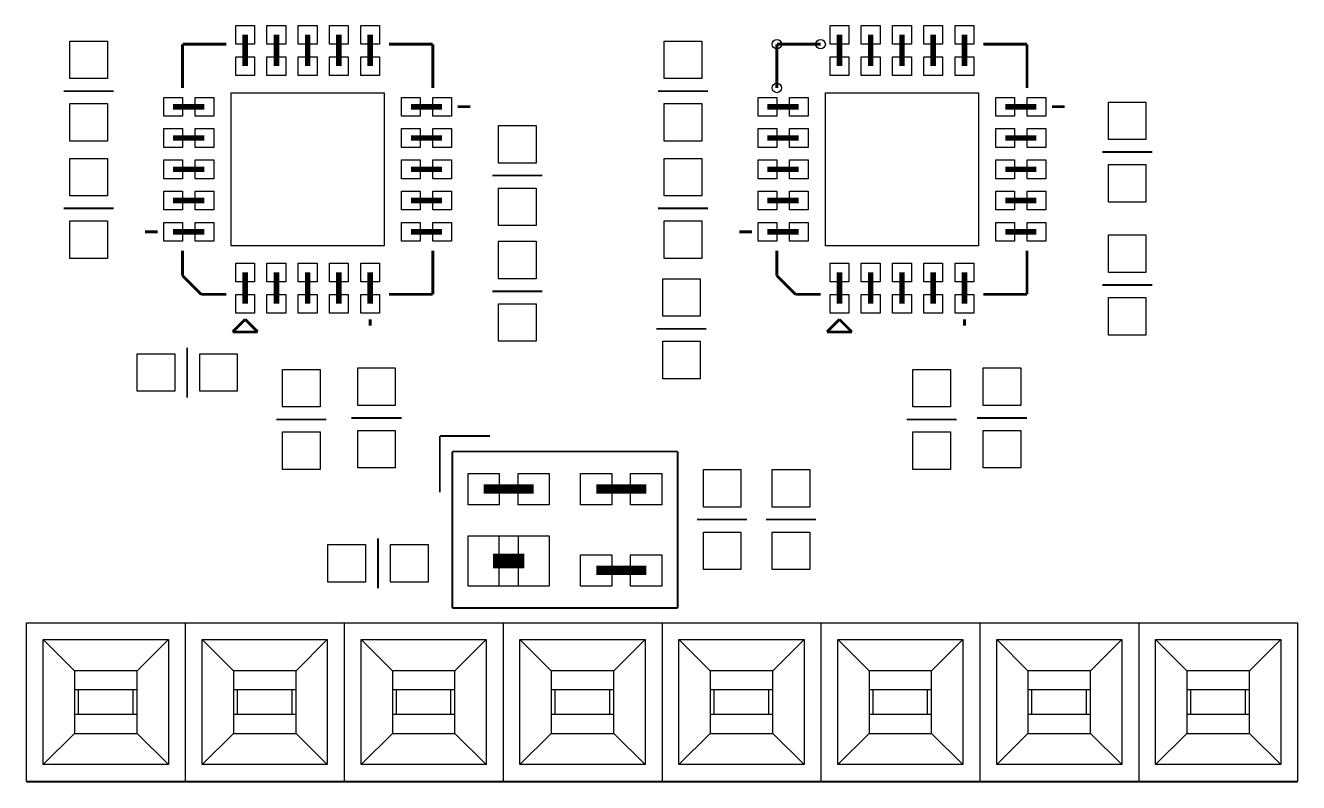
# Model space of a CAD drawing. Header units: millimetres. Extents: x 0 to 297, y 0 to 210.
# Drawn here: x 66.82 to 87.17, y 76.33 to 88.44 of the extents above; entities that cross this region are included whole.
import ezdxf

# ---------------------------------------------------------------- set-up
doc = ezdxf.new("R2010")
doc.units = ezdxf.units.MM
doc.header["$LTSCALE"] = 16.335
doc.layers.add('1', color=7, linetype='CONTINUOUS')

msp = doc.modelspace()

# ---------------------------------------------------------------- linework, layer by layer
at = {"layer": '1', "color": 7, "linetype": 'Continuous'}
for p, q in [((70.184, 88.438), (70.484, 88.438)), ((70.184, 88.138), (70.184, 88.438)), ((70.484, 88.438), (70.484, 88.138)), ((70.684, 88.438), (70.984, 88.438)), ((70.684, 88.138), (70.684, 88.438)), ((70.984, 88.438), (70.984, 88.138)), ((71.184, 88.438), (71.484, 88.438)), ((71.184, 88.138), (71.184, 88.438)), ((71.484, 88.438), (71.484, 88.138)), ((71.684, 88.438), (71.984, 88.438)), ((71.684, 88.138), (71.684, 88.438)), ((71.984, 88.438), (71.984, 88.138)), ((72.184, 88.438), (72.484, 88.438)), ((72.184, 88.138), (72.184, 88.438)), ((72.484, 88.438), (72.484, 88.138)), ((79.684, 88.438), (79.984, 88.438)), ((79.684, 88.138), (79.684, 88.438)), ((79.984, 88.438), (79.984, 88.138)), ((80.184, 88.438), (80.484, 88.438)), ((80.184, 88.138), (80.184, 88.438)), ((80.484, 88.438), (80.484, 88.138)), ((80.684, 88.438), (80.984, 88.438)), ((80.684, 88.138), (80.684, 88.438)), ((80.984, 88.438), (80.984, 88.138)), ((81.184, 88.438), (81.484, 88.438)), ((81.184, 88.138), (81.184, 88.438)), ((81.484, 88.438), (81.484, 88.138)), ((81.684, 88.438), (81.984, 88.438)), ((81.684, 88.138), (81.684, 88.438)), ((81.984, 88.438), (81.984, 88.138)), ((67.534, 88.188), (68.134, 88.188)), ((67.534, 87.588), (67.534, 88.188)), ((68.134, 88.188), (68.134, 87.588)), ((70.484, 88.138), (70.184, 88.138)), ((70.984, 88.138), (70.684, 88.138)), ((71.484, 88.138), (71.184, 88.138)), ((71.984, 88.138), (71.684, 88.138)), ((72.484, 88.138), (72.184, 88.138)), ((77.034, 88.188), (77.634, 88.188)), ((77.034, 87.588), (77.034, 88.188)), ((77.634, 88.188), (77.634, 87.588)), ((79.984, 88.138), (79.684, 88.138)), ((80.484, 88.138), (80.184, 88.138)), ((80.984, 88.138), (80.684, 88.138)), ((81.484, 88.138), (81.184, 88.138)), ((81.984, 88.138), (81.684, 88.138)), ((70.184, 87.938), (70.484, 87.938)), ((70.184, 87.638), (70.184, 87.938)), ((70.484, 87.938), (70.484, 87.638)), ((70.684, 87.938), (70.984, 87.938)), ((70.684, 87.638), (70.684, 87.938)), ((70.984, 87.938), (70.984, 87.638)), ((71.184, 87.938), (71.484, 87.938)), ((71.184, 87.638), (71.184, 87.938)), ((71.484, 87.938), (71.484, 87.638)), ((71.684, 87.938), (71.984, 87.938)), ((71.684, 87.638), (71.684, 87.938)), ((71.984, 87.938), (71.984, 87.638)), ((72.184, 87.938), (72.484, 87.938)), ((72.184, 87.638), (72.184, 87.938)), ((72.484, 87.938), (72.484, 87.638)), ((79.684, 87.938), (79.984, 87.938)), ((79.684, 87.638), (79.684, 87.938)), ((79.984, 87.938), (79.984, 87.638)), ((80.184, 87.938), (80.484, 87.938)), ((80.184, 87.638), (80.184, 87.938)), ((80.484, 87.938), (80.484, 87.638)), ((80.684, 87.938), (80.984, 87.938)), ((80.684, 87.638), (80.684, 87.938)), ((80.984, 87.938), (80.984, 87.638)), ((81.184, 87.938), (81.484, 87.938)), ((81.184, 87.638), (81.184, 87.938)), ((81.484, 87.938), (81.484, 87.638)), ((81.684, 87.938), (81.984, 87.938)), ((81.684, 87.638), (81.684, 87.938)), ((81.984, 87.938), (81.984, 87.638)), ((68.134, 87.588), (67.534, 87.588)), ((70.484, 87.638), (70.184, 87.638)), ((70.984, 87.638), (70.684, 87.638)), ((71.484, 87.638), (71.184, 87.638)), ((71.984, 87.638), (71.684, 87.638)), ((72.484, 87.638), (72.184, 87.638)), ((77.634, 87.588), (77.034, 87.588)), ((79.984, 87.638), (79.684, 87.638)), ((80.484, 87.638), (80.184, 87.638)), ((80.984, 87.638), (80.684, 87.638)), ((81.484, 87.638), (81.184, 87.638)), ((81.984, 87.638), (81.684, 87.638)), ((70.109, 87.363), (72.559, 87.363)), ((70.109, 84.913), (70.109, 87.363)), ((72.559, 87.363), (72.559, 84.913)), ((79.609, 87.363), (82.059, 87.363)), ((79.609, 84.913), (79.609, 87.363)), ((82.059, 87.363), (82.059, 84.913)), ((67.534, 87.188), (68.134, 87.188)), ((67.534, 86.588), (67.534, 87.188)), ((68.134, 87.188), (68.134, 86.588)), ((69.034, 87.288), (69.334, 87.288)), ((69.034, 86.988), (69.034, 87.288)), ((69.334, 87.288), (69.334, 86.988)), ((69.534, 87.288), (69.834, 87.288)), ((69.534, 86.988), (69.534, 87.288)), ((69.834, 87.288), (69.834, 86.988)), ((72.834, 87.288), (73.134, 87.288)), ((72.834, 86.988), (72.834, 87.288)), ((73.134, 87.288), (73.134, 86.988)), ((73.334, 87.288), (73.634, 87.288)), ((73.334, 86.988), (73.334, 87.288)), ((73.634, 87.288), (73.634, 86.988)), ((77.034, 87.188), (77.634, 87.188)), ((77.034, 86.588), (77.034, 87.188)), ((77.634, 87.188), (77.634, 86.588)), ((78.534, 87.288), (78.834, 87.288)), ((78.534, 86.988), (78.534, 87.288)), ((78.834, 87.288), (78.834, 86.988)), ((79.034, 87.288), (79.334, 87.288)), ((79.034, 86.988), (79.034, 87.288)), ((79.334, 87.288), (79.334, 86.988)), ((82.334, 87.288), (82.634, 87.288)), ((82.334, 86.988), (82.334, 87.288)), ((82.634, 87.288), (82.634, 86.988)), ((82.834, 87.288), (83.134, 87.288)), ((82.834, 86.988), (82.834, 87.288)), ((83.134, 87.288), (83.134, 86.988)), ((84.134, 87.213), (84.734, 87.213)), ((84.134, 86.613), (84.134, 87.213)), ((84.734, 87.213), (84.734, 86.613)), ((69.334, 86.988), (69.034, 86.988)), ((69.834, 86.988), (69.534, 86.988)), ((73.134, 86.988), (72.834, 86.988)), ((73.634, 86.988), (73.334, 86.988)), ((78.834, 86.988), (78.534, 86.988)), ((79.334, 86.988), (79.034, 86.988)), ((82.634, 86.988), (82.334, 86.988)), ((83.134, 86.988), (82.834, 86.988)), ((69.034, 86.788), (69.334, 86.788)), ((69.034, 86.488), (69.034, 86.788)), ((69.334, 86.788), (69.334, 86.488)), ((69.534, 86.788), (69.834, 86.788)), ((69.534, 86.488), (69.534, 86.788)), ((69.834, 86.788), (69.834, 86.488)), ((72.834, 86.788), (73.134, 86.788)), ((72.834, 86.488), (72.834, 86.788)), ((73.134, 86.788), (73.134, 86.488)), ((73.334, 86.788), (73.634, 86.788)), ((73.334, 86.488), (73.334, 86.788)), ((73.634, 86.788), (73.634, 86.488)), ((74.384, 86.838), (74.984, 86.838)), ((74.384, 86.238), (74.384, 86.838)), ((74.984, 86.838), (74.984, 86.238)), ((78.534, 86.788), (78.834, 86.788)), ((78.534, 86.488), (78.534, 86.788)), ((78.834, 86.788), (78.834, 86.488)), ((79.034, 86.788), (79.334, 86.788)), ((79.034, 86.488), (79.034, 86.788)), ((79.334, 86.788), (79.334, 86.488)), ((82.334, 86.788), (82.634, 86.788)), ((82.334, 86.488), (82.334, 86.788)), ((82.634, 86.788), (82.634, 86.488)), ((82.834, 86.788), (83.134, 86.788)), ((82.834, 86.488), (82.834, 86.788)), ((83.134, 86.788), (83.134, 86.488)), ((68.134, 86.588), (67.534, 86.588)), ((69.334, 86.488), (69.034, 86.488)), ((69.834, 86.488), (69.534, 86.488)), ((73.134, 86.488), (72.834, 86.488)), ((73.634, 86.488), (73.334, 86.488)), ((77.634, 86.588), (77.034, 86.588)), ((78.834, 86.488), (78.534, 86.488)), ((79.334, 86.488), (79.034, 86.488)), ((82.634, 86.488), (82.334, 86.488)), ((83.134, 86.488), (82.834, 86.488)), ((84.734, 86.613), (84.134, 86.613)), ((67.534, 86.313), (68.134, 86.313)), ((67.534, 85.713), (67.534, 86.313)), ((68.134, 86.313), (68.134, 85.713)), ((69.034, 86.288), (69.334, 86.288)), ((69.034, 85.988), (69.034, 86.288)), ((69.334, 86.288), (69.334, 85.988)), ((69.534, 86.288), (69.834, 86.288)), ((69.534, 85.988), (69.534, 86.288)), ((69.834, 86.288), (69.834, 85.988)), ((72.834, 86.288), (73.134, 86.288)), ((72.834, 85.988), (72.834, 86.288)), ((73.134, 86.288), (73.134, 85.988)), ((73.334, 86.288), (73.634, 86.288)), ((73.334, 85.988), (73.334, 86.288)), ((73.634, 86.288), (73.634, 85.988)), ((77.034, 86.313), (77.634, 86.313)), ((77.034, 85.713), (77.034, 86.313)), ((77.634, 86.313), (77.634, 85.713)), ((78.534, 86.288), (78.834, 86.288)), ((78.534, 85.988), (78.534, 86.288)), ((78.834, 86.288), (78.834, 85.988)), ((79.034, 86.288), (79.334, 86.288)), ((79.034, 85.988), (79.034, 86.288)), ((79.334, 86.288), (79.334, 85.988)), ((82.334, 86.288), (82.634, 86.288)), ((82.334, 85.988), (82.334, 86.288)), ((82.634, 86.288), (82.634, 85.988)), ((82.834, 86.288), (83.134, 86.288)), ((82.834, 85.988), (82.834, 86.288)), ((83.134, 86.288), (83.134, 85.988)), ((74.984, 86.238), (74.384, 86.238)), ((84.134, 86.213), (84.734, 86.213)), ((84.134, 85.613), (84.134, 86.213)), ((84.734, 86.213), (84.734, 85.613)), ((69.334, 85.988), (69.034, 85.988)), ((69.834, 85.988), (69.534, 85.988)), ((73.134, 85.988), (72.834, 85.988)), ((73.634, 85.988), (73.334, 85.988)), ((78.834, 85.988), (78.534, 85.988)), ((79.334, 85.988), (79.034, 85.988)), ((82.634, 85.988), (82.334, 85.988)), ((83.134, 85.988), (82.834, 85.988)), ((68.134, 85.713), (67.534, 85.713)), ((69.034, 85.788), (69.334, 85.788)), ((69.034, 85.488), (69.034, 85.788)), ((69.334, 85.788), (69.334, 85.488)), ((69.534, 85.788), (69.834, 85.788)), ((69.534, 85.488), (69.534, 85.788)), ((69.834, 85.788), (69.834, 85.488)), ((72.834, 85.788), (73.134, 85.788)), ((72.834, 85.488), (72.834, 85.788)), ((73.134, 85.788), (73.134, 85.488)), ((73.334, 85.788), (73.634, 85.788)), ((73.334, 85.488), (73.334, 85.788)), ((73.634, 85.788), (73.634, 85.488)), ((74.384, 85.838), (74.984, 85.838)), ((74.384, 85.238), (74.384, 85.838)), ((74.984, 85.838), (74.984, 85.238)), ((77.634, 85.713), (77.034, 85.713)), ((78.534, 85.788), (78.834, 85.788)), ((78.534, 85.488), (78.534, 85.788)), ((78.834, 85.788), (78.834, 85.488)), ((79.034, 85.788), (79.334, 85.788)), ((79.034, 85.488), (79.034, 85.788)), ((79.334, 85.788), (79.334, 85.488)), ((82.334, 85.788), (82.634, 85.788)), ((82.334, 85.488), (82.334, 85.788)), ((82.634, 85.788), (82.634, 85.488)), ((82.834, 85.788), (83.134, 85.788)), ((82.834, 85.488), (82.834, 85.788)), ((83.134, 85.788), (83.134, 85.488)), ((69.334, 85.488), (69.034, 85.488)), ((69.834, 85.488), (69.534, 85.488)), ((73.134, 85.488), (72.834, 85.488)), ((73.634, 85.488), (73.334, 85.488)), ((78.834, 85.488), (78.534, 85.488)), ((79.334, 85.488), (79.034, 85.488)), ((82.634, 85.488), (82.334, 85.488)), ((83.134, 85.488), (82.834, 85.488)), ((84.734, 85.613), (84.134, 85.613)), ((67.534, 85.313), (68.134, 85.313)), ((67.534, 84.713), (67.534, 85.313)), ((68.134, 85.313), (68.134, 84.713)), ((69.034, 85.288), (69.334, 85.288)), ((69.034, 84.988), (69.034, 85.288)), ((69.334, 85.288), (69.334, 84.988)), ((69.534, 85.288), (69.834, 85.288)), ((69.534, 84.988), (69.534, 85.288)), ((69.834, 85.288), (69.834, 84.988)), ((72.834, 85.288), (73.134, 85.288)), ((72.834, 84.988), (72.834, 85.288)), ((73.134, 85.288), (73.134, 84.988)), ((73.334, 85.288), (73.634, 85.288)), ((73.334, 84.988), (73.334, 85.288)), ((73.634, 85.288), (73.634, 84.988)), ((77.034, 85.313), (77.634, 85.313)), ((77.034, 84.713), (77.034, 85.313)), ((77.634, 85.313), (77.634, 84.713)), ((78.534, 85.288), (78.834, 85.288)), ((78.534, 84.988), (78.534, 85.288)), ((78.834, 85.288), (78.834, 84.988)), ((79.034, 85.288), (79.334, 85.288)), ((79.034, 84.988), (79.034, 85.288)), ((79.334, 85.288), (79.334, 84.988)), ((82.334, 85.288), (82.634, 85.288)), ((82.334, 84.988), (82.334, 85.288)), ((82.634, 85.288), (82.634, 84.988)), ((82.834, 85.288), (83.134, 85.288)), ((82.834, 84.988), (82.834, 85.288)), ((83.134, 85.288), (83.134, 84.988)), ((74.984, 85.238), (74.384, 85.238)), ((84.134, 85.088), (84.734, 85.088)), ((84.134, 84.488), (84.134, 85.088)), ((84.734, 85.088), (84.734, 84.488)), ((69.334, 84.988), (69.034, 84.988)), ((69.834, 84.988), (69.534, 84.988)), ((72.559, 84.913), (70.109, 84.913)), ((73.134, 84.988), (72.834, 84.988)), ((73.634, 84.988), (73.334, 84.988)), ((74.384, 84.988), (74.984, 84.988)), ((74.384, 84.388), (74.384, 84.988)), ((74.984, 84.988), (74.984, 84.388)), ((78.834, 84.988), (78.534, 84.988)), ((79.334, 84.988), (79.034, 84.988)), ((82.059, 84.913), (79.609, 84.913)), ((82.634, 84.988), (82.334, 84.988)), ((83.134, 84.988), (82.834, 84.988)), ((68.134, 84.713), (67.534, 84.713)), ((77.634, 84.713), (77.034, 84.713)), ((70.184, 84.638), (70.484, 84.638)), ((70.184, 84.338), (70.184, 84.638)), ((70.484, 84.638), (70.484, 84.338)), ((70.684, 84.338), (70.684, 84.638)), ((70.684, 84.638), (70.984, 84.638)), ((70.984, 84.638), (70.984, 84.338)), ((71.184, 84.638), (71.484, 84.638)), ((71.184, 84.338), (71.184, 84.638)), ((71.484, 84.638), (71.484, 84.338)), ((71.684, 84.638), (71.984, 84.638)), ((71.684, 84.338), (71.684, 84.638)), ((71.984, 84.638), (71.984, 84.338)), ((72.184, 84.338), (72.184, 84.638)), ((72.184, 84.638), (72.484, 84.638)), ((72.484, 84.638), (72.484, 84.338)), ((79.684, 84.338), (79.684, 84.638)), ((79.684, 84.638), (79.984, 84.638)), ((79.984, 84.638), (79.984, 84.338)), ((80.184, 84.638), (80.484, 84.638)), ((80.184, 84.338), (80.184, 84.638)), ((80.484, 84.638), (80.484, 84.338)), ((80.684, 84.638), (80.984, 84.638)), ((80.684, 84.338), (80.684, 84.638)), ((80.984, 84.638), (80.984, 84.338)), ((81.184, 84.338), (81.184, 84.638)), ((81.184, 84.638), (81.484, 84.638)), ((81.484, 84.638), (81.484, 84.338)), ((81.684, 84.638), (81.984, 84.638)), ((81.684, 84.338), (81.684, 84.638)), ((81.984, 84.638), (81.984, 84.338)), ((84.734, 84.488), (84.134, 84.488)), ((70.484, 84.338), (70.184, 84.338)), ((70.984, 84.338), (70.684, 84.338)), ((71.484, 84.338), (71.184, 84.338)), ((71.984, 84.338), (71.684, 84.338)), ((72.484, 84.338), (72.184, 84.338)), ((74.984, 84.388), (74.384, 84.388)), ((77.009, 83.788), (77.009, 84.388)), ((77.009, 84.388), (77.609, 84.388)), ((77.609, 84.388), (77.609, 83.788)), ((79.984, 84.338), (79.684, 84.338)), ((80.484, 84.338), (80.184, 84.338)), ((80.984, 84.338), (80.684, 84.338)), ((81.484, 84.338), (81.184, 84.338)), ((81.984, 84.338), (81.684, 84.338)), ((70.184, 84.138), (70.484, 84.138)), ((70.184, 83.838), (70.184, 84.138)), ((70.484, 84.138), (70.484, 83.838)), ((70.684, 84.138), (70.984, 84.138)), ((70.684, 83.838), (70.684, 84.138)), ((70.984, 84.138), (70.984, 83.838)), ((71.184, 84.138), (71.484, 84.138)), ((71.184, 83.838), (71.184, 84.138)), ((71.484, 84.138), (71.484, 83.838)), ((71.684, 84.138), (71.984, 84.138)), ((71.684, 83.838), (71.684, 84.138)), ((71.984, 84.138), (71.984, 83.838)), ((72.184, 84.138), (72.484, 84.138)), ((72.184, 83.838), (72.184, 84.138)), ((72.484, 84.138), (72.484, 83.838)), ((79.684, 84.138), (79.984, 84.138)), ((79.684, 83.838), (79.684, 84.138)), ((79.984, 84.138), (79.984, 83.838)), ((80.184, 84.138), (80.484, 84.138)), ((80.184, 83.838), (80.184, 84.138)), ((80.484, 84.138), (80.484, 83.838)), ((80.684, 84.138), (80.984, 84.138)), ((80.684, 83.838), (80.684, 84.138)), ((80.984, 84.138), (80.984, 83.838)), ((81.184, 84.138), (81.484, 84.138)), ((81.184, 83.838), (81.184, 84.138)), ((81.484, 84.138), (81.484, 83.838)), ((81.684, 84.138), (81.984, 84.138)), ((81.684, 83.838), (81.684, 84.138)), ((81.984, 84.138), (81.984, 83.838)), ((84.134, 84.088), (84.734, 84.088)), ((84.134, 83.488), (84.134, 84.088)), ((84.734, 84.088), (84.734, 83.488)), ((74.384, 83.988), (74.984, 83.988)), ((74.384, 83.388), (74.384, 83.988)), ((74.984, 83.988), (74.984, 83.388)), ((70.484, 83.838), (70.184, 83.838)), ((70.984, 83.838), (70.684, 83.838)), ((71.484, 83.838), (71.184, 83.838)), ((71.984, 83.838), (71.684, 83.838)), ((72.484, 83.838), (72.184, 83.838)), ((77.609, 83.788), (77.009, 83.788)), ((79.984, 83.838), (79.684, 83.838)), ((80.484, 83.838), (80.184, 83.838)), ((80.984, 83.838), (80.684, 83.838)), ((81.484, 83.838), (81.184, 83.838)), ((81.984, 83.838), (81.684, 83.838)), ((84.734, 83.488), (84.134, 83.488)), ((74.984, 83.388), (74.384, 83.388)), ((77.009, 83.388), (77.609, 83.388)), ((77.009, 82.788), (77.009, 83.388)), ((77.609, 83.388), (77.609, 82.788)), ((68.609, 83.188), (69.209, 83.188)), ((68.609, 82.588), (68.609, 83.188)), ((69.209, 83.188), (69.209, 82.588)), ((69.609, 83.188), (70.209, 83.188)), ((69.609, 82.588), (69.609, 83.188)), ((70.209, 83.188), (70.209, 82.588)), ((70.934, 82.938), (71.534, 82.938)), ((70.934, 82.338), (70.934, 82.938)), ((71.534, 82.938), (71.534, 82.338)), ((72.134, 82.963), (72.734, 82.963)), ((72.134, 82.363), (72.134, 82.963)), ((72.734, 82.963), (72.734, 82.363)), ((81.009, 82.938), (81.609, 82.938)), ((81.009, 82.338), (81.009, 82.938)), ((81.609, 82.938), (81.609, 82.338)), ((82.134, 82.963), (82.734, 82.963)), ((82.134, 82.363), (82.134, 82.963)), ((82.734, 82.963), (82.734, 82.363)), ((77.609, 82.788), (77.009, 82.788)), ((69.209, 82.588), (68.609, 82.588)), ((70.209, 82.588), (69.609, 82.588)), ((71.534, 82.338), (70.934, 82.338)), ((72.734, 82.363), (72.134, 82.363)), ((81.609, 82.338), (81.009, 82.338)), ((82.734, 82.363), (82.134, 82.363)), ((70.934, 81.938), (71.534, 81.938)), ((70.934, 81.338), (70.934, 81.938)), ((71.534, 81.938), (71.534, 81.338)), ((72.134, 81.963), (72.734, 81.963)), ((72.134, 81.363), (72.134, 81.963)), ((72.734, 81.963), (72.734, 81.363)), ((81.009, 81.938), (81.609, 81.938)), ((81.009, 81.338), (81.009, 81.938)), ((81.609, 81.938), (81.609, 81.338)), ((82.134, 81.963), (82.734, 81.963)), ((82.134, 81.363), (82.134, 81.963)), ((82.734, 81.963), (82.734, 81.363)), ((71.534, 81.338), (70.934, 81.338)), ((72.734, 81.363), (72.134, 81.363)), ((73.897, 81.275), (74.397, 81.275)), ((73.897, 80.775), (73.897, 81.275)), ((74.397, 81.275), (74.397, 80.775)), ((74.697, 81.275), (75.197, 81.275)), ((74.697, 80.775), (74.697, 81.275)), ((75.197, 81.275), (75.197, 80.775)), ((75.697, 81.275), (76.197, 81.275)), ((75.697, 80.775), (75.697, 81.275)), ((76.197, 81.275), (76.197, 80.775)), ((76.497, 81.275), (76.997, 81.275)), ((76.497, 80.775), (76.497, 81.275)), ((76.997, 81.275), (76.997, 80.775)), ((77.659, 81.338), (78.259, 81.338)), ((77.659, 80.738), (77.659, 81.338)), ((78.259, 81.338), (78.259, 80.738)), ((78.759, 81.338), (79.359, 81.338)), ((78.759, 80.738), (78.759, 81.338)), ((79.359, 81.338), (79.359, 80.738)), ((81.609, 81.338), (81.009, 81.338)), ((82.734, 81.363), (82.134, 81.363)), ((74.397, 80.775), (73.897, 80.775)), ((75.197, 80.775), (74.697, 80.775)), ((76.197, 80.775), (75.697, 80.775)), ((76.997, 80.775), (76.497, 80.775)), ((78.259, 80.738), (77.659, 80.738)), ((79.359, 80.738), (78.759, 80.738)), ((73.897, 80.275), (75.197, 80.275)), ((73.897, 79.475), (73.897, 80.275)), ((74.397, 79.475), (74.397, 80.275)), ((74.697, 80.275), (74.697, 79.475)), ((75.197, 80.275), (75.197, 79.475)), ((77.659, 80.338), (78.259, 80.338)), ((77.659, 79.738), (77.659, 80.338)), ((78.259, 80.338), (78.259, 79.738)), ((78.759, 80.338), (79.359, 80.338)), ((78.759, 79.738), (78.759, 80.338)), ((79.359, 80.338), (79.359, 79.738)), ((71.659, 80.138), (72.259, 80.138)), ((71.659, 79.538), (71.659, 80.138)), ((72.259, 80.138), (72.259, 79.538)), ((72.659, 80.138), (73.259, 80.138)), ((72.659, 79.538), (72.659, 80.138)), ((73.259, 80.138), (73.259, 79.538)), ((75.697, 79.975), (76.197, 79.975)), ((75.697, 79.475), (75.697, 79.975)), ((76.197, 79.975), (76.197, 79.475)), ((76.497, 79.975), (76.997, 79.975)), ((76.497, 79.475), (76.497, 79.975)), ((76.997, 79.975), (76.997, 79.475)), ((78.259, 79.738), (77.659, 79.738)), ((79.359, 79.738), (78.759, 79.738)), ((72.259, 79.538), (71.659, 79.538)), ((73.259, 79.538), (72.659, 79.538)), ((75.197, 79.475), (73.897, 79.475)), ((76.197, 79.475), (75.697, 79.475)), ((76.997, 79.475), (76.497, 79.475)), ((66.838, 78.889), (87.158, 78.889)), ((66.838, 76.349), (66.838, 78.889)), ((69.378, 78.889), (69.378, 76.349)), ((71.918, 78.889), (71.918, 76.349)), ((74.458, 78.889), (74.458, 76.349)), ((76.998, 78.889), (76.998, 76.349)), ((79.538, 78.889), (79.538, 76.349)), ((82.078, 78.889), (82.078, 76.349)), ((84.618, 78.889), (84.618, 76.349)), ((87.158, 78.889), (87.158, 76.349)), ((67.108, 78.619), (69.108, 78.619)), ((67.108, 78.619), (67.608, 78.119)), ((67.108, 76.619), (67.108, 78.619)), ((68.608, 78.119), (69.108, 78.619)), ((69.108, 78.619), (69.108, 76.619)), ((69.648, 78.619), (71.648, 78.619)), ((69.648, 78.619), (70.148, 78.119)), ((69.648, 76.619), (69.648, 78.619)), ((71.148, 78.119), (71.648, 78.619)), ((71.648, 78.619), (71.648, 76.619)), ((72.188, 78.619), (74.188, 78.619)), ((72.188, 78.619), (72.688, 78.119)), ((72.188, 76.619), (72.188, 78.619)), ((73.688, 78.119), (74.188, 78.619)), ((74.188, 78.619), (74.188, 76.619)), ((74.728, 78.619), (76.728, 78.619)), ((74.728, 78.619), (75.228, 78.119)), ((74.728, 76.619), (74.728, 78.619)), ((76.228, 78.119), (76.728, 78.619)), ((76.728, 78.619), (76.728, 76.619)), ((77.268, 78.619), (79.268, 78.619)), ((77.268, 78.619), (77.768, 78.119)), ((77.268, 76.619), (77.268, 78.619)), ((78.768, 78.119), (79.268, 78.619)), ((79.268, 78.619), (79.268, 76.619)), ((79.808, 78.619), (81.808, 78.619)), ((79.808, 78.619), (80.308, 78.119)), ((79.808, 76.619), (79.808, 78.619)), ((81.308, 78.119), (81.808, 78.619)), ((81.808, 78.619), (81.808, 76.619)), ((82.348, 78.619), (84.348, 78.619)), ((82.348, 78.619), (82.848, 78.119)), ((82.348, 76.619), (82.348, 78.619)), ((83.848, 78.119), (84.348, 78.619)), ((84.348, 78.619), (84.348, 76.619)), ((84.888, 78.619), (86.888, 78.619)), ((84.888, 78.619), (85.388, 78.119)), ((84.888, 76.619), (84.888, 78.619)), ((86.388, 78.119), (86.888, 78.619)), ((86.888, 78.619), (86.888, 76.619)), ((68.608, 78.119), (67.608, 78.119)), ((67.608, 78.119), (67.608, 77.119)), ((68.608, 77.119), (68.608, 78.119)), ((71.148, 78.119), (70.148, 78.119)), ((70.148, 78.119), (70.148, 77.119)), ((71.148, 77.119), (71.148, 78.119)), ((73.688, 78.119), (72.688, 78.119)), ((72.688, 78.119), (72.688, 77.119)), ((73.688, 77.119), (73.688, 78.119)), ((76.228, 78.119), (75.228, 78.119)), ((75.228, 78.119), (75.228, 77.119)), ((76.228, 77.119), (76.228, 78.119)), ((78.768, 78.119), (77.768, 78.119)), ((77.768, 78.119), (77.768, 77.119)), ((78.768, 77.119), (78.768, 78.119)), ((81.308, 78.119), (80.308, 78.119)), ((80.308, 78.119), (80.308, 77.119)), ((81.308, 77.119), (81.308, 78.119)), ((83.848, 78.119), (82.848, 78.119)), ((82.848, 78.119), (82.848, 77.119)), ((83.848, 77.119), (83.848, 78.119)), ((86.388, 78.119), (85.388, 78.119)), ((85.388, 78.119), (85.388, 77.119)), ((86.388, 77.119), (86.388, 78.119)), ((67.608, 77.819), (68.608, 77.819)), ((67.672, 77.419), (67.672, 77.819)), ((68.544, 77.419), (68.544, 77.819)), ((70.148, 77.819), (71.148, 77.819)), ((70.212, 77.419), (70.212, 77.819)), ((71.084, 77.419), (71.084, 77.819)), ((72.688, 77.819), (73.688, 77.819)), ((72.752, 77.419), (72.752, 77.819)), ((73.624, 77.419), (73.624, 77.819)), ((75.228, 77.819), (76.228, 77.819)), ((75.292, 77.419), (75.292, 77.819)), ((76.164, 77.419), (76.164, 77.819)), ((77.768, 77.819), (78.768, 77.819)), ((77.832, 77.419), (77.832, 77.819)), ((78.704, 77.419), (78.704, 77.819)), ((80.308, 77.819), (81.308, 77.819)), ((80.372, 77.419), (80.372, 77.819)), ((81.244, 77.419), (81.244, 77.819)), ((82.848, 77.819), (83.848, 77.819)), ((82.912, 77.419), (82.912, 77.819)), ((83.784, 77.419), (83.784, 77.819)), ((85.388, 77.819), (86.388, 77.819)), ((85.452, 77.419), (85.452, 77.819)), ((86.324, 77.419), (86.324, 77.819)), ((68.608, 77.419), (67.608, 77.419)), ((71.148, 77.419), (70.148, 77.419)), ((73.688, 77.419), (72.688, 77.419)), ((76.228, 77.419), (75.228, 77.419)), ((78.768, 77.419), (77.768, 77.419)), ((81.308, 77.419), (80.308, 77.419)), ((83.848, 77.419), (82.848, 77.419)), ((86.388, 77.419), (85.388, 77.419)), ((67.608, 77.119), (67.108, 76.619)), ((67.608, 77.119), (68.608, 77.119)), ((68.608, 77.119), (69.108, 76.619)), ((70.148, 77.119), (69.648, 76.619)), ((70.148, 77.119), (71.148, 77.119)), ((71.148, 77.119), (71.648, 76.619)), ((72.688, 77.119), (72.188, 76.619)), ((72.688, 77.119), (73.688, 77.119)), ((73.688, 77.119), (74.188, 76.619)), ((75.228, 77.119), (74.728, 76.619)), ((75.228, 77.119), (76.228, 77.119)), ((76.228, 77.119), (76.728, 76.619)), ((77.768, 77.119), (77.268, 76.619)), ((77.768, 77.119), (78.768, 77.119)), ((78.768, 77.119), (79.268, 76.619)), ((80.308, 77.119), (79.808, 76.619)), ((80.308, 77.119), (81.308, 77.119)), ((81.308, 77.119), (81.808, 76.619)), ((82.848, 77.119), (82.348, 76.619)), ((82.848, 77.119), (83.848, 77.119)), ((83.848, 77.119), (84.348, 76.619)), ((85.388, 77.119), (84.888, 76.619)), ((85.388, 77.119), (86.388, 77.119)), ((86.388, 77.119), (86.888, 76.619)), ((69.108, 76.619), (67.108, 76.619)), ((71.648, 76.619), (69.648, 76.619)), ((74.188, 76.619), (72.188, 76.619)), ((76.728, 76.619), (74.728, 76.619)), ((79.268, 76.619), (77.268, 76.619)), ((81.808, 76.619), (79.808, 76.619)), ((84.348, 76.619), (82.348, 76.619)), ((86.888, 76.619), (84.888, 76.619)), ((87.158, 76.349), (66.838, 76.349))]:
    msp.add_line(p, q, dxfattribs=at)
at = {"layer": '1', "color": 1, "linetype": 'Continuous'}
for points, const_width in [([(70.334, 87.788), (70.334, 88.288)], 0.0891), ([(70.834, 87.788), (70.834, 88.288)], 0.0891), ([(71.334, 87.788), (71.334, 88.288)], 0.0891), ([(71.834, 87.788), (71.834, 88.288)], 0.0891), ([(72.334, 87.788), (72.334, 88.288)], 0.0891), ([(79.834, 87.788), (79.834, 88.288)], 0.0891), ([(80.334, 87.788), (80.334, 88.288)], 0.0891), ([(80.834, 87.788), (80.834, 88.288)], 0.0891), ([(81.334, 87.788), (81.334, 88.288)], 0.0891), ([(81.834, 87.788), (81.834, 88.288)], 0.0891), ([(69.184, 87.138), (69.684, 87.138)], 0.0891), ([(72.984, 87.138), (73.484, 87.138)], 0.0891), ([(78.684, 87.138), (79.184, 87.138)], 0.0891), ([(82.484, 87.138), (82.984, 87.138)], 0.0891), ([(69.184, 86.638), (69.684, 86.638)], 0.0891), ([(72.984, 86.638), (73.484, 86.638)], 0.0891), ([(78.684, 86.638), (79.184, 86.638)], 0.0891), ([(82.484, 86.638), (82.984, 86.638)], 0.0891), ([(69.184, 86.138), (69.684, 86.138)], 0.0891), ([(72.984, 86.138), (73.484, 86.138)], 0.0891), ([(78.684, 86.138), (79.184, 86.138)], 0.0891), ([(82.484, 86.138), (82.984, 86.138)], 0.0891), ([(69.184, 85.638), (69.684, 85.638)], 0.0891), ([(72.984, 85.638), (73.484, 85.638)], 0.0891), ([(78.684, 85.638), (79.184, 85.638)], 0.0891), ([(82.484, 85.638), (82.984, 85.638)], 0.0891), ([(69.184, 85.138), (69.684, 85.138)], 0.0891), ([(72.984, 85.138), (73.484, 85.138)], 0.0891), ([(78.684, 85.138), (79.184, 85.138)], 0.0891), ([(82.484, 85.138), (82.984, 85.138)], 0.0891), ([(70.334, 83.988), (70.334, 84.488)], 0.0891), ([(70.834, 83.988), (70.834, 84.488)], 0.0891), ([(71.334, 83.988), (71.334, 84.488)], 0.0891), ([(71.834, 83.988), (71.834, 84.488)], 0.0891), ([(72.334, 83.988), (72.334, 84.488)], 0.0891), ([(79.834, 83.988), (79.834, 84.488)], 0.0891), ([(80.334, 83.988), (80.334, 84.488)], 0.0891), ([(80.834, 83.988), (80.834, 84.488)], 0.0891), ([(81.334, 83.988), (81.334, 84.488)], 0.0891), ([(81.834, 83.988), (81.834, 84.488)], 0.0891), ([(74.147, 81.025), (74.947, 81.025)], 0.148), ([(75.947, 81.025), (76.747, 81.025)], 0.148), ([(74.297, 79.875), (74.797, 79.875)], 0.238), ([(75.947, 79.725), (76.747, 79.725)], 0.148)]:
    msp.add_lwpolyline(points, dxfattribs=dict(at, const_width=const_width))
at = {"layer": '1', "color": 9, "linetype": 'Continuous'}
for points, const_width in [([(70.034, 88.138), (69.334, 88.138)], 0.0446), ([(69.334, 88.138), (69.334, 87.438)], 0.0446), ([(73.334, 88.138), (72.634, 88.138)], 0.0446), ([(73.334, 87.438), (73.334, 88.138)], 0.0446), ([(79.534, 88.138), (78.834, 88.138)], 0.0446), ([(78.834, 88.138), (78.834, 87.438)], 0.0446), ([(82.834, 88.138), (82.134, 88.138)], 0.0446), ([(82.834, 87.438), (82.834, 88.138)], 0.0446), ([(67.434, 87.388), (68.234, 87.388)], 0.0297), ([(76.934, 87.388), (77.734, 87.388)], 0.0297), ([(73.734, 87.138), (73.934, 87.138)], 0.0446), ([(83.234, 87.138), (83.434, 87.138)], 0.0446), ([(84.034, 86.413), (84.834, 86.413)], 0.0297), ([(74.284, 86.038), (75.084, 86.038)], 0.0297), ([(67.434, 85.513), (68.234, 85.513)], 0.0297), ([(76.934, 85.513), (77.734, 85.513)], 0.0297), ([(68.934, 85.138), (68.734, 85.138)], 0.0446), ([(78.434, 85.138), (78.234, 85.138)], 0.0446), ([(69.334, 84.438), (69.334, 84.838)], 0.0446), ([(73.334, 84.138), (73.334, 84.838)], 0.0446), ([(78.834, 84.438), (78.834, 84.838)], 0.0446), ([(82.834, 84.138), (82.834, 84.838)], 0.0446), ([(69.634, 84.138), (69.334, 84.438)], 0.0446), ([(79.134, 84.138), (78.834, 84.438)], 0.0446), ([(84.834, 84.288), (84.034, 84.288)], 0.0297), ([(70.034, 84.138), (69.634, 84.138)], 0.0446), ([(72.634, 84.138), (73.334, 84.138)], 0.0446), ([(75.084, 84.188), (74.284, 84.188)], 0.0297), ([(79.534, 84.138), (79.134, 84.138)], 0.0446), ([(82.134, 84.138), (82.834, 84.138)], 0.0446), ([(70.334, 83.738), (70.134, 83.538)], 0.0446), ([(70.534, 83.538), (70.334, 83.738)], 0.0446), ([(72.334, 83.738), (72.334, 83.638)], 0.0446), ([(79.834, 83.738), (79.634, 83.538)], 0.0446), ([(80.034, 83.538), (79.834, 83.738)], 0.0446), ([(81.834, 83.738), (81.834, 83.638)], 0.0446), ([(70.134, 83.538), (70.534, 83.538)], 0.0446), ([(77.709, 83.588), (76.909, 83.588)], 0.0297), ([(79.634, 83.538), (80.034, 83.538)], 0.0446), ([(69.409, 83.288), (69.409, 82.488)], 0.0297), ([(71.634, 82.138), (70.834, 82.138)], 0.0297), ([(72.834, 82.163), (72.034, 82.163)], 0.0297), ([(81.709, 82.138), (80.909, 82.138)], 0.0297), ([(82.834, 82.163), (82.034, 82.163)], 0.0297), ([(74.247, 81.875), (73.447, 81.875)], 0.0297), ([(73.447, 81.875), (73.447, 80.975)], 0.0297), ([(77.247, 81.625), (73.647, 81.625)], 0.0297), ([(73.647, 81.625), (73.647, 79.125)], 0.0297), ([(77.247, 79.125), (77.247, 81.625)], 0.0297), ([(77.559, 80.538), (78.359, 80.538)], 0.0297), ([(78.659, 80.538), (79.459, 80.538)], 0.0297), ([(72.459, 79.438), (72.459, 80.238)], 0.0297), ([(73.647, 79.125), (77.247, 79.125)], 0.0297), ([(87.158, 76.348), (66.838, 76.348)], 0.0297)]:
    msp.add_lwpolyline(points, dxfattribs=dict(at, const_width=const_width))
at = {"layer": '1', "color": 7, "linetype": 'Continuous'}
for centre in [(78.834, 88.138), (79.534, 88.138), (78.834, 87.438)]:
    msp.add_circle(centre, 0.0751, dxfattribs=at)

doc.saveas('drawing.dxf')
